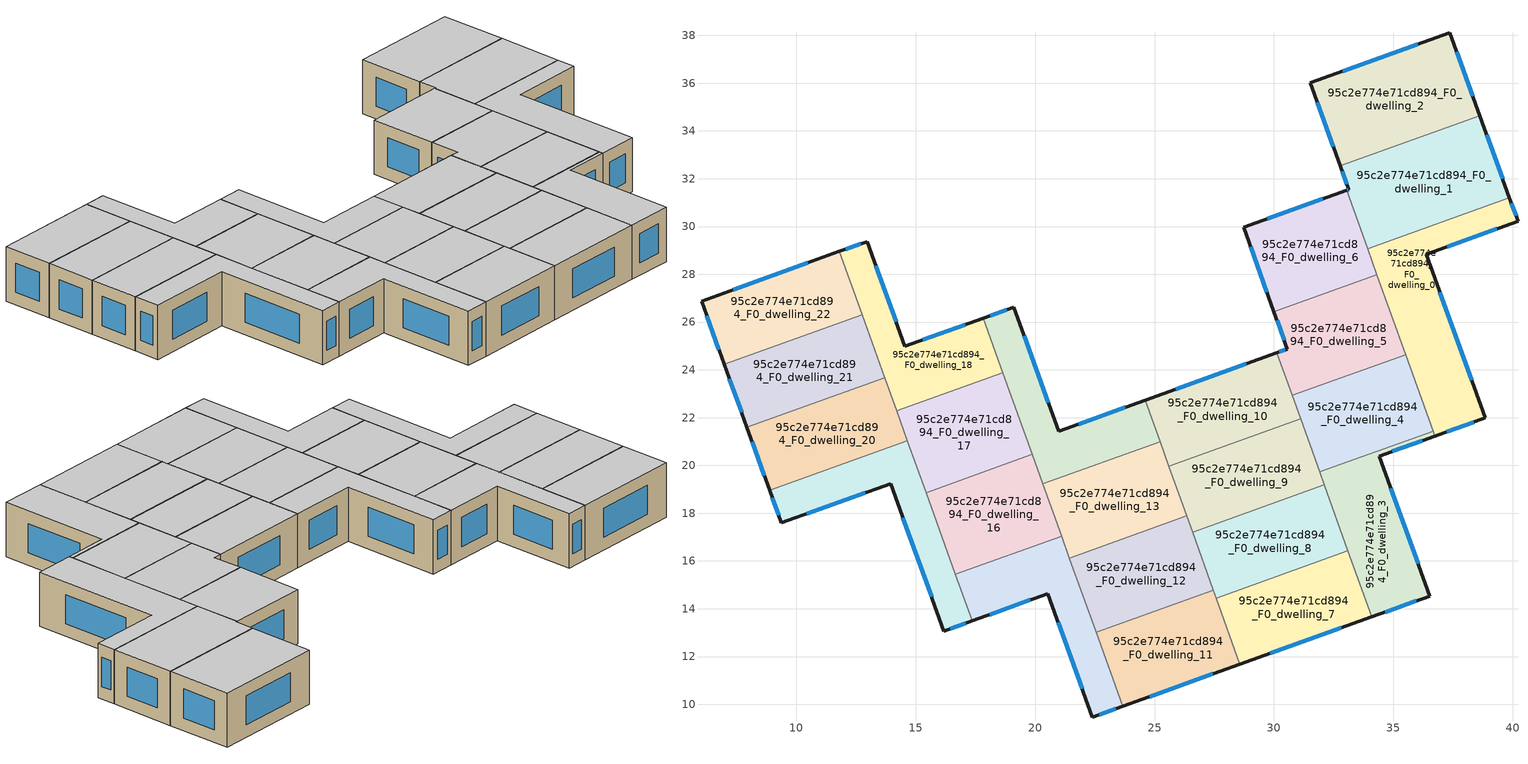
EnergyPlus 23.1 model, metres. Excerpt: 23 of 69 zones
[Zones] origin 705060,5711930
95c2e774e71cd894_F0_dwelling_0
 floor ground (EU_floor_Construction): 39.86,31.21 40.21,30.22 36.37,28.84 38.84,21.99 36.74,21.23 33.92,29.08 z0
 wall outside (EU_wall_Construction): 36.74,21.23 38.84,21.99 36.37,28.84 40.21,30.22 39.86,31.21 z0:3
 wall to 95c2e774e71cd894_F0_dwelling_1 (EU_wall_Construction): 39.86,31.21 33.92,29.08 z0:3
 wall to 95c2e774e71cd894_F0_dwelling_5 (EU_wall_Construction): 34.31,27.99 35.51,24.64 z0:3
 wall to 95c2e774e71cd894_F0_dwelling_4 (EU_wall_Construction): 35.51,24.64 36.66,21.44 z0:3
 wall to 95c2e774e71cd894_F0_dwelling_6 (EU_wall_Construction): 33.92,29.08 34.31,27.99 z0:3
 wall to 95c2e774e71cd894_F0_dwelling_3 (EU_wall_Construction): 36.66,21.44 36.74,21.23 z0:3
 window (EU_Window_Construction): 37.22,21.41 38.36,21.81 / 40.13,30.45 39.94,30.98 / 37.26,29.16 39.32,29.9 / 38.27,23.57 36.94,27.25 z0.69:2.31
 ceiling to 95c2e774e71cd894_F1_dwelling_0 (EU_floor_Construction): 38.84,21.99 36.37,28.84 40.21,30.22 39.86,31.21 33.92,29.08 36.74,21.23 z3
95c2e774e71cd894_F0_dwelling_1
 floor ground (EU_floor_Construction): 38.62,34.64 39.86,31.21 33.92,29.08 33.04,31.52 33.12,31.54 32.77,32.54 z0
 wall outside (EU_wall_Construction): 32.77,32.54 33.12,31.54 33.04,31.52 / 39.86,31.21 38.62,34.64 z0:3
 wall to 95c2e774e71cd894_F0_dwelling_2 (EU_wall_Construction): 38.62,34.64 32.77,32.54 z0:3
 wall to 95c2e774e71cd894_F0_dwelling_6 (EU_wall_Construction): 33.04,31.52 33.92,29.08 z0:3
 window (EU_Window_Construction): 33.1,31.54 33.06,31.52 / 32.85,32.31 33.04,31.77 / 39.57,32 38.9,33.85 z0.69:2.31
 ceiling to 95c2e774e71cd894_F1_dwelling_1 (EU_floor_Construction): 39.86,31.21 38.62,34.64 32.77,32.54 33.12,31.54 33.04,31.52 33.92,29.08 z3
95c2e774e71cd894_F0_dwelling_10
 floor ground (EU_floor_Construction): 30.12,24.71 31.11,21.95 25.6,19.97 24.61,22.73 z0
 wall outside (EU_wall_Construction): 30.12,24.71 24.61,22.73 z0:3
 wall to 95c2e774e71cd894_F0_dwelling_9 (EU_wall_Construction): 25.6,19.97 31.11,21.95 z0:3
 wall to 95c2e774e71cd894_F0_dwelling_5 (EU_wall_Construction): 30.76,22.93 30.12,24.71 z0:3
 wall to 95c2e774e71cd894_F0_dwelling_14 (EU_wall_Construction): 24.61,22.73 25.23,20.99 z0:3
 wall to 95c2e774e71cd894_F0_dwelling_4 (EU_wall_Construction): 31.11,21.95 30.76,22.93 z0:3
 wall to 95c2e774e71cd894_F0_dwelling_13 (EU_wall_Construction): 25.23,20.99 25.6,19.97 z0:3
 window (EU_Window_Construction): 28.84,24.25 25.88,23.19 z0.69:2.31
 ceiling to 95c2e774e71cd894_F1_dwelling_10 (EU_floor_Construction): 31.11,21.95 30.12,24.71 24.61,22.73 25.6,19.97 z3
95c2e774e71cd894_F0_dwelling_11
 floor ground (EU_floor_Construction): 27.46,14.78 28.58,11.68 23.67,9.92 22.55,13.02 z0
 wall outside (EU_wall_Construction): 23.67,9.92 28.58,11.68 z0:3
 wall to 95c2e774e71cd894_F0_dwelling_12 (EU_wall_Construction): 27.46,14.78 22.55,13.02 z0:3
 wall to 95c2e774e71cd894_F0_dwelling_7 (EU_wall_Construction): 28.58,11.68 27.58,14.44 z0:3
 wall to 95c2e774e71cd894_F0_dwelling_15 (EU_wall_Construction): 22.55,13.02 23.67,9.92 z0:3
 wall to 95c2e774e71cd894_F0_dwelling_8 (EU_wall_Construction): 27.58,14.44 27.46,14.78 z0:3
 window (EU_Window_Construction): 24.8,10.33 27.44,11.27 z0.69:2.31
 ceiling to 95c2e774e71cd894_F1_dwelling_11 (EU_floor_Construction): 28.58,11.68 27.46,14.78 22.55,13.02 23.67,9.92 z3
95c2e774e71cd894_F0_dwelling_12
 floor ground (EU_floor_Construction): 26.35,17.88 27.46,14.78 22.55,13.02 21.44,16.12 z0
 wall to 95c2e774e71cd894_F0_dwelling_13 (EU_wall_Construction): 26.35,17.88 21.44,16.12 z0:3
 wall to 95c2e774e71cd894_F0_dwelling_8 (EU_wall_Construction): 27.46,14.78 26.59,17.21 z0:3
 wall to 95c2e774e71cd894_F0_dwelling_15 (EU_wall_Construction): 21.44,16.12 22.55,13.02 z0:3
 wall to 95c2e774e71cd894_F0_dwelling_9 (EU_wall_Construction): 26.59,17.21 26.35,17.88 z0:3
 ceiling to 95c2e774e71cd894_F1_dwelling_12 (EU_floor_Construction): 27.46,14.78 26.35,17.88 21.44,16.12 22.55,13.02 z3
95c2e774e71cd894_F0_dwelling_13
 floor ground (EU_floor_Construction): 25.23,20.99 26.35,17.88 21.44,16.12 20.33,19.22 z0
 wall to 95c2e774e71cd894_F0_dwelling_14 (EU_wall_Construction): 25.23,20.99 20.33,19.22 z0:3
 wall to 95c2e774e71cd894_F0_dwelling_9 (EU_wall_Construction): 26.35,17.88 25.6,19.97 z0:3
 wall to 95c2e774e71cd894_F0_dwelling_16 (EU_wall_Construction): 20.33,19.22 21.11,17.03 z0:3
 wall to 95c2e774e71cd894_F0_dwelling_15 (EU_wall_Construction): 21.11,17.03 21.44,16.12 z0:3
 ceiling to 95c2e774e71cd894_F1_dwelling_13 (EU_floor_Construction): 26.35,17.88 25.23,20.99 20.33,19.22 21.44,16.12 z3
95c2e774e71cd894_F0_dwelling_14
 floor ground (EU_floor_Construction): 24.61,22.73 25.23,20.99 20.33,19.22 17.83,26.17 19.11,26.62 20.98,21.43 z0
 wall outside (EU_wall_Construction): 24.61,22.73 20.98,21.43 19.11,26.62 17.83,26.17 z0:3
 wall to 95c2e774e71cd894_F0_dwelling_17 (EU_wall_Construction): 18.65,23.89 19.88,20.46 z0:3
 wall to 95c2e774e71cd894_F0_dwelling_18 (EU_wall_Construction): 17.83,26.17 18.65,23.89 z0:3
 wall to 95c2e774e71cd894_F0_dwelling_16 (EU_wall_Construction): 19.88,20.46 20.33,19.22 z0:3
 window (EU_Window_Construction): 18.81,26.52 18.13,26.27 / 20.55,22.63 19.54,25.42 / 23.77,22.43 21.82,21.73 z0.69:2.31
 ceiling to 95c2e774e71cd894_F1_dwelling_14 (EU_floor_Construction): 25.23,20.99 24.61,22.73 20.98,21.43 19.11,26.62 17.83,26.17 20.33,19.22 z3
95c2e774e71cd894_F0_dwelling_15
 floor ground (EU_floor_Construction): 21.11,17.04 23.67,9.92 22.4,9.46 20.54,14.63 17.37,13.49 16.67,15.44 z0
 wall outside (EU_wall_Construction): 17.37,13.49 20.54,14.63 22.4,9.46 23.67,9.92 z0:3
 wall to 95c2e774e71cd894_F0_dwelling_16 (EU_wall_Construction): 21.11,17.04 16.67,15.44 z0:3
 wall to 95c2e774e71cd894_F0_dwelling_19 (EU_wall_Construction): 16.67,15.44 17.37,13.49 z0:3
 window (EU_Window_Construction): 18.1,13.75 19.8,14.37 / 22.69,9.57 23.37,9.81 / 20.97,13.44 21.97,10.66 z0.69:2.31
 ceiling to 95c2e774e71cd894_F1_dwelling_15 (EU_floor_Construction): 23.67,9.92 21.11,17.04 16.67,15.44 17.37,13.49 20.54,14.63 22.4,9.46 z3
95c2e774e71cd894_F0_dwelling_16
 floor ground (EU_floor_Construction): 19.88,20.46 21.11,17.04 16.67,15.44 15.44,18.86 z0
 wall to 95c2e774e71cd894_F0_dwelling_17 (EU_wall_Construction): 19.88,20.46 15.44,18.86 z0:3
 wall to 95c2e774e71cd894_F0_dwelling_19 (EU_wall_Construction): 15.44,18.86 16.67,15.44 z0:3
 ceiling to 95c2e774e71cd894_F1_dwelling_16 (EU_floor_Construction): 21.11,17.04 19.88,20.46 15.44,18.86 16.67,15.44 z3
95c2e774e71cd894_F0_dwelling_17
 floor ground (EU_floor_Construction): 18.65,23.88 19.88,20.46 15.44,18.86 14.21,22.29 z0
 wall to 95c2e774e71cd894_F0_dwelling_18 (EU_wall_Construction): 18.65,23.88 14.21,22.29 z0:3
 wall to 95c2e774e71cd894_F0_dwelling_20 (EU_wall_Construction): 14.21,22.29 14.66,21.04 z0:3
 wall to 95c2e774e71cd894_F0_dwelling_19 (EU_wall_Construction): 14.66,21.04 15.44,18.86 z0:3
 ceiling to 95c2e774e71cd894_F1_dwelling_17 (EU_floor_Construction): 19.88,20.46 18.65,23.88 14.21,22.29 15.44,18.86 z3
95c2e774e71cd894_F0_dwelling_18
 floor ground (EU_floor_Construction): 17.83,26.17 18.65,23.88 14.21,22.29 11.81,28.96 12.97,29.37 14.55,24.99 z0
 wall outside (EU_wall_Construction): 17.83,26.17 14.55,24.99 12.97,29.37 11.81,28.96 z0:3
 wall to 95c2e774e71cd894_F0_dwelling_22 (EU_wall_Construction): 11.81,28.96 12.76,26.32 z0:3
 wall to 95c2e774e71cd894_F0_dwelling_21 (EU_wall_Construction): 12.76,26.32 13.71,23.68 z0:3
 wall to 95c2e774e71cd894_F0_dwelling_20 (EU_wall_Construction): 13.71,23.68 14.21,22.29 z0:3
 window (EU_Window_Construction): 12.7,29.27 12.08,29.05 / 14.18,26 13.33,28.36 / 17.07,25.89 15.31,25.26 z0.69:2.31
 ceiling to 95c2e774e71cd894_F1_dwelling_18 (EU_floor_Construction): 18.65,23.88 17.83,26.17 14.55,24.99 12.97,29.37 11.81,28.96 14.21,22.29 z3
95c2e774e71cd894_F0_dwelling_19
 floor ground (EU_floor_Construction): 14.66,21.04 17.37,13.49 16.18,13.06 13.95,19.24 9.39,17.6 8.89,18.97 z0
 wall outside (EU_wall_Construction): 8.89,18.97 9.39,17.6 13.95,19.24 16.18,13.06 17.37,13.49 z0:3
 wall to 95c2e774e71cd894_F0_dwelling_20 (EU_wall_Construction): 14.66,21.04 8.89,18.97 z0:3
 window (EU_Window_Construction): 16.46,13.16 17.09,13.39 / 14.47,17.81 15.67,14.49 / 10.44,17.98 12.89,18.86 / 9.01,18.65 9.27,17.92 z0.69:2.31
 ceiling to 95c2e774e71cd894_F1_dwelling_19 (EU_floor_Construction): 17.37,13.49 14.66,21.04 8.89,18.97 9.39,17.6 13.95,19.24 16.18,13.06 z3
95c2e774e71cd894_F0_dwelling_2
 floor ground (EU_floor_Construction): 37.37,38.11 38.62,34.64 32.77,32.54 31.52,36.01 z0
 wall outside (EU_wall_Construction): 38.62,34.64 37.37,38.11 31.52,36.01 32.77,32.54 z0:3
 window (EU_Window_Construction): 31.81,35.21 32.48,33.34 / 36.01,37.62 32.87,36.5 / 38.33,35.44 37.66,37.31 z0.69:2.31
 ceiling to 95c2e774e71cd894_F1_dwelling_2 (EU_floor_Construction): 38.62,34.64 37.37,38.11 31.52,36.01 32.77,32.54 z3
95c2e774e71cd894_F0_dwelling_20
 floor ground (EU_floor_Construction): 13.71,23.68 14.66,21.04 8.89,18.97 7.94,21.61 z0
 wall outside (EU_wall_Construction): 7.94,21.61 8.89,18.97 z0:3
 wall to 95c2e774e71cd894_F0_dwelling_21 (EU_wall_Construction): 13.71,23.68 7.94,21.61 z0:3
 window (EU_Window_Construction): 8.16,21 8.67,19.58 z0.69:2.31
 ceiling to 95c2e774e71cd894_F1_dwelling_20 (EU_floor_Construction): 14.66,21.04 13.71,23.68 7.94,21.61 8.89,18.97 z3
95c2e774e71cd894_F0_dwelling_21
 floor ground (EU_floor_Construction): 12.76,26.32 13.71,23.68 7.94,21.61 6.99,24.24 z0
 wall outside (EU_wall_Construction): 6.99,24.24 7.94,21.61 z0:3
 wall to 95c2e774e71cd894_F0_dwelling_22 (EU_wall_Construction): 12.76,26.32 6.99,24.24 z0:3
 window (EU_Window_Construction): 7.21,23.63 7.72,22.22 z0.69:2.31
 ceiling to 95c2e774e71cd894_F1_dwelling_21 (EU_floor_Construction): 13.71,23.68 12.76,26.32 6.99,24.24 7.94,21.61 z3
95c2e774e71cd894_F0_dwelling_22
 floor ground (EU_floor_Construction): 11.81,28.96 12.76,26.32 6.99,24.24 6.04,26.88 z0
 wall outside (EU_wall_Construction): 11.81,28.96 6.04,26.88 6.99,24.24 z0:3
 window (EU_Window_Construction): 6.26,26.27 6.77,24.85 / 10.48,28.47 7.37,27.36 z0.69:2.31
 ceiling to 95c2e774e71cd894_F1_dwelling_22 (EU_floor_Construction): 12.76,26.32 11.81,28.96 6.04,26.88 6.99,24.24 z3
95c2e774e71cd894_F0_dwelling_3
 floor ground (EU_floor_Construction): 36.66,21.44 36.74,21.23 34.41,20.39 36.52,14.53 34.09,13.66 31.91,19.73 z0
 wall outside (EU_wall_Construction): 34.09,13.66 36.52,14.53 34.41,20.39 36.74,21.23 z0:3
 wall to 95c2e774e71cd894_F0_dwelling_4 (EU_wall_Construction): 36.66,21.44 31.91,19.73 z0:3
 wall to 95c2e774e71cd894_F0_dwelling_8 (EU_wall_Construction): 32.1,19.18 33.1,16.42 z0:3
 wall to 95c2e774e71cd894_F0_dwelling_7 (EU_wall_Construction): 33.1,16.42 34.09,13.66 z0:3
 wall to 95c2e774e71cd894_F0_dwelling_9 (EU_wall_Construction): 31.91,19.73 32.1,19.18 z0:3
 window (EU_Window_Construction): 34.65,13.86 35.96,14.33 / 34.95,20.59 36.2,21.04 / 36.03,15.89 34.9,19.04 z0.69:2.31
 ceiling to 95c2e774e71cd894_F1_dwelling_3 (EU_floor_Construction): 36.52,14.53 34.41,20.39 36.74,21.23 36.66,21.44 31.91,19.73 34.09,13.66 z3
95c2e774e71cd894_F0_dwelling_4
 floor ground (EU_floor_Construction): 35.51,24.64 36.66,21.44 31.91,19.73 30.76,22.93 z0
 wall to 95c2e774e71cd894_F0_dwelling_5 (EU_wall_Construction): 35.51,24.64 30.76,22.93 z0:3
 wall to 95c2e774e71cd894_F0_dwelling_9 (EU_wall_Construction): 31.11,21.95 31.91,19.73 z0:3
 ceiling to 95c2e774e71cd894_F1_dwelling_4 (EU_floor_Construction): 36.66,21.44 35.51,24.64 30.76,22.93 31.91,19.73 z3
95c2e774e71cd894_F0_dwelling_5
 floor ground (EU_floor_Construction): 34.31,27.99 35.51,24.64 30.76,22.93 30.12,24.71 30.56,24.87 30,26.44 z0
 wall outside (EU_wall_Construction): 30,26.44 30.56,24.87 30.12,24.71 z0:3
 wall to 95c2e774e71cd894_F0_dwelling_6 (EU_wall_Construction): 34.31,27.99 30,26.44 z0:3
 window (EU_Window_Construction): 30.46,24.83 30.22,24.75 / 30.13,26.08 30.43,25.23 z0.69:2.31
 ceiling to 95c2e774e71cd894_F1_dwelling_5 (EU_floor_Construction): 35.51,24.64 34.31,27.99 30,26.44 30.56,24.87 30.12,24.71 30.76,22.93 z3
95c2e774e71cd894_F0_dwelling_6
 floor ground (EU_floor_Construction): 33.04,31.52 34.31,27.99 30,26.44 28.73,29.97 z0
 wall outside (EU_wall_Construction): 33.04,31.52 28.73,29.97 30,26.44 z0:3
 window (EU_Window_Construction): 29.02,29.16 29.7,27.26 / 32.04,31.16 29.73,30.33 z0.69:2.31
 ceiling to 95c2e774e71cd894_F1_dwelling_6 (EU_floor_Construction): 34.31,27.99 33.04,31.52 28.73,29.97 30,26.44 z3
95c2e774e71cd894_F0_dwelling_7
 floor ground (EU_floor_Construction): 33.09,16.42 34.09,13.66 28.58,11.68 27.58,14.44 z0
 wall outside (EU_wall_Construction): 28.58,11.68 34.09,13.66 z0:3
 wall to 95c2e774e71cd894_F0_dwelling_8 (EU_wall_Construction): 33.09,16.42 27.58,14.44 z0:3
 window (EU_Window_Construction): 29.85,12.14 32.81,13.2 z0.69:2.31
 ceiling to 95c2e774e71cd894_F1_dwelling_7 (EU_floor_Construction): 34.09,13.66 33.09,16.42 27.58,14.44 28.58,11.68 z3
95c2e774e71cd894_F0_dwelling_8
 floor ground (EU_floor_Construction): 32.1,19.18 33.09,16.42 27.58,14.44 26.59,17.21 z0
 wall to 95c2e774e71cd894_F0_dwelling_9 (EU_wall_Construction): 32.1,19.18 26.59,17.21 z0:3
 ceiling to 95c2e774e71cd894_F1_dwelling_8 (EU_floor_Construction): 33.09,16.42 32.1,19.18 26.59,17.21 27.58,14.44 z3
95c2e774e71cd894_F0_dwelling_9
 floor ground (EU_floor_Construction): 31.11,21.95 32.1,19.18 26.59,17.21 25.6,19.97 z0
 ceiling to 95c2e774e71cd894_F1_dwelling_9 (EU_floor_Construction): 32.1,19.18 31.11,21.95 25.6,19.97 26.59,17.21 z3
[Building]
EU S2 Campaign: North Axis=0; Terrain=City; Solar Distribution=FullExterior
[Site:Location]
London: Latitude=51.5; Longitude=-0.5; Time Zone=0; Elevation=25
[SizingPeriod:WeatherFileDays]
AnnualSizingPeriod: Begin Month=1; Begin Day of Month=1; End Month=12; End Day of Month=31; Day of Week for Start Day=Monday; Use Weather File Daylight Saving Period=No; Use Weather File Rain and Snow Indicators=No
[MATERIAL]
EU_InternalMass_Material: Roughness=MediumRough; Thickness=0.1; Conductivity=1; Density=1800; Specific Heat=900; Thermal Absorptance=0.9; Solar Absorptance=0.7; Visible Absorptance=0.7
[MATERIAL:NOMASS] Roughness=MediumRough; Thermal Absorptance=0.9; Solar Absorptance=0.7; Visible Absorptance=0.7
Name | Thermal Resistance
EU_wall_NoMass | 0.635353
EU_floor_NoMass | 1.96382
[WINDOWMATERIAL:SIMPLEGLAZINGSYSTEM]
EU_Window_SimpleGlazing: UFactor=2.96269; Solar Heat Gain Coefficient=0.76; Visible Transmittance=0.76
[CONSTRUCTION]
EU_wall_Construction: EU_wall_NoMass
EU_floor_Construction: EU_floor_NoMass
EU_InternalMass_Construction: EU_InternalMass_Material
EU_Window_Construction: EU_Window_SimpleGlazing
[ZONE] Type=1; Multiplier=1; Ceiling Height=autocalculate; Floor Area=autocalculate; Part of Total Floor Area=Yes
Name | Volume
95c2e774e71cd894_F0_dwelling_0 | 68.7605
95c2e774e71cd894_F0_dwelling_1 | 68.7634
95c2e774e71cd894_F0_dwelling_10 | 51.5764
95c2e774e71cd894_F0_dwelling_11; 95c2e774e71cd894_F0_dwelling_13 | 51.5742
95c2e774e71cd894_F0_dwelling_12 | 51.575
95c2e774e71cd894_F0_dwelling_14; 95c2e774e71cd894_F0_dwelling_3 | 51.5779
95c2e774e71cd894_F0_dwelling_15; 95c2e774e71cd894_F0_dwelling_6; 95c2e774e71cd894_F0_dwelling_8 | 51.5757
95c2e774e71cd894_F0_dwelling_16; 95c2e774e71cd894_F0_dwelling_5 | 51.572
95c2e774e71cd894_F0_dwelling_17 | 51.564
95c2e774e71cd894_F0_dwelling_18 | 51.5559
95c2e774e71cd894_F0_dwelling_19 | 51.5698
95c2e774e71cd894_F0_dwelling_2 | 68.7627
95c2e774e71cd894_F0_dwelling_20 | 51.5669
95c2e774e71cd894_F0_dwelling_21 | 51.5771
95c2e774e71cd894_F0_dwelling_22 | 51.5735
95c2e774e71cd894_F0_dwelling_4 | 51.5662
95c2e774e71cd894_F0_dwelling_7 | 51.5596
95c2e774e71cd894_F0_dwelling_9 | 51.5713
[INTERNALMASS] Construction=EU_InternalMass_Construction
Name | Zone or ZoneList | Surface Area
95c2e774e71cd894_F0_dwelling_0_EU_InternalMass | 95c2e774e71cd894_F0_dwelling_0 | 22.9198
95c2e774e71cd894_F0_dwelling_1_EU_InternalMass | 95c2e774e71cd894_F0_dwelling_1 | 22.9213
95c2e774e71cd894_F0_dwelling_2_EU_InternalMass | 95c2e774e71cd894_F0_dwelling_2 | 22.9212
95c2e774e71cd894_F0_dwelling_3_EU_InternalMass | 95c2e774e71cd894_F0_dwelling_3 | 17.1924
95c2e774e71cd894_F0_dwelling_4_EU_InternalMass | 95c2e774e71cd894_F0_dwelling_4 | 17.1891
95c2e774e71cd894_F0_dwelling_5_EU_InternalMass | 95c2e774e71cd894_F0_dwelling_5 | 17.1906
95c2e774e71cd894_F0_dwelling_6_EU_InternalMass | 95c2e774e71cd894_F0_dwelling_6 | 17.1921
95c2e774e71cd894_F0_dwelling_7_EU_InternalMass | 95c2e774e71cd894_F0_dwelling_7 | 17.1864
95c2e774e71cd894_F0_dwelling_8_EU_InternalMass | 95c2e774e71cd894_F0_dwelling_8 | 17.1923
95c2e774e71cd894_F0_dwelling_9_EU_InternalMass | 95c2e774e71cd894_F0_dwelling_9 | 17.1901
95c2e774e71cd894_F0_dwelling_10_EU_InternalMass | 95c2e774e71cd894_F0_dwelling_10 | 17.1923
95c2e774e71cd894_F0_dwelling_11_EU_InternalMass | 95c2e774e71cd894_F0_dwelling_11 | 17.1917
95c2e774e71cd894_F0_dwelling_12_EU_InternalMass | 95c2e774e71cd894_F0_dwelling_12 | 17.1917
95c2e774e71cd894_F0_dwelling_13_EU_InternalMass | 95c2e774e71cd894_F0_dwelling_13 | 17.1917
95c2e774e71cd894_F0_dwelling_14_EU_InternalMass | 95c2e774e71cd894_F0_dwelling_14 | 17.1924
95c2e774e71cd894_F0_dwelling_15_EU_InternalMass | 95c2e774e71cd894_F0_dwelling_15 | 17.1919
95c2e774e71cd894_F0_dwelling_16_EU_InternalMass | 95c2e774e71cd894_F0_dwelling_16 | 17.1906
95c2e774e71cd894_F0_dwelling_17_EU_InternalMass | 95c2e774e71cd894_F0_dwelling_17 | 17.1881
95c2e774e71cd894_F0_dwelling_18_EU_InternalMass | 95c2e774e71cd894_F0_dwelling_18 | 17.1894
95c2e774e71cd894_F0_dwelling_19_EU_InternalMass | 95c2e774e71cd894_F0_dwelling_19 | 17.1903
95c2e774e71cd894_F0_dwelling_20_EU_InternalMass | 95c2e774e71cd894_F0_dwelling_20 | 17.189
95c2e774e71cd894_F0_dwelling_21_EU_InternalMass | 95c2e774e71cd894_F0_dwelling_21 | 17.1923
95c2e774e71cd894_F0_dwelling_22_EU_InternalMass | 95c2e774e71cd894_F0_dwelling_22 | 17.1916
[OTHEREQUIPMENT] Fuel Type=Electricity; Design Level Calculation Method=Watts/Area; Power per Zone Floor Area=1; Fraction Latent=0; Fraction Radiant=0; Fraction Lost=0; Carbon Dioxide Generation Rate=0; EndUse Subcategory=EU_Step8_InternalGains
Name | Zone or ZoneList or Space or SpaceList | Schedule
EU_Step8_InternalGain_95c2e774e71cd894_F0_dwelling_0_f000 | 95c2e774e71cd894_F0_dwelling_0 | EU_Step8_GainSchedule_95c2e774e71cd894_F0_dwelling_0_f000
EU_Step8_InternalGain_95c2e774e71cd894_F0_dwelling_1_f000 | 95c2e774e71cd894_F0_dwelling_1 | EU_Step8_GainSchedule_95c2e774e71cd894_F0_dwelling_1_f000
EU_Step8_InternalGain_95c2e774e71cd894_F0_dwelling_2_f000 | 95c2e774e71cd894_F0_dwelling_2 | EU_Step8_GainSchedule_95c2e774e71cd894_F0_dwelling_2_f000
EU_Step8_InternalGain_95c2e774e71cd894_F0_dwelling_3_f000 | 95c2e774e71cd894_F0_dwelling_3 | EU_Step8_GainSchedule_95c2e774e71cd894_F0_dwelling_3_f000
EU_Step8_InternalGain_95c2e774e71cd894_F0_dwelling_4_f000 | 95c2e774e71cd894_F0_dwelling_4 | EU_Step8_GainSchedule_95c2e774e71cd894_F0_dwelling_4_f000
EU_Step8_InternalGain_95c2e774e71cd894_F0_dwelling_5_f000 | 95c2e774e71cd894_F0_dwelling_5 | EU_Step8_GainSchedule_95c2e774e71cd894_F0_dwelling_5_f000
EU_Step8_InternalGain_95c2e774e71cd894_F0_dwelling_6_f000 | 95c2e774e71cd894_F0_dwelling_6 | EU_Step8_GainSchedule_95c2e774e71cd894_F0_dwelling_6_f000
EU_Step8_InternalGain_95c2e774e71cd894_F0_dwelling_7_f000 | 95c2e774e71cd894_F0_dwelling_7 | EU_Step8_GainSchedule_95c2e774e71cd894_F0_dwelling_7_f000
EU_Step8_InternalGain_95c2e774e71cd894_F0_dwelling_8_f000 | 95c2e774e71cd894_F0_dwelling_8 | EU_Step8_GainSchedule_95c2e774e71cd894_F0_dwelling_8_f000
EU_Step8_InternalGain_95c2e774e71cd894_F0_dwelling_9_f000 | 95c2e774e71cd894_F0_dwelling_9 | EU_Step8_GainSchedule_95c2e774e71cd894_F0_dwelling_9_f000
EU_Step8_InternalGain_95c2e774e71cd894_F0_dwelling_10_f000 | 95c2e774e71cd894_F0_dwelling_10 | EU_Step8_GainSchedule_95c2e774e71cd894_F0_dwelling_10_f000
EU_Step8_InternalGain_95c2e774e71cd894_F0_dwelling_11_f000 | 95c2e774e71cd894_F0_dwelling_11 | EU_Step8_GainSchedule_95c2e774e71cd894_F0_dwelling_11_f000
EU_Step8_InternalGain_95c2e774e71cd894_F0_dwelling_12_f000 | 95c2e774e71cd894_F0_dwelling_12 | EU_Step8_GainSchedule_95c2e774e71cd894_F0_dwelling_12_f000
EU_Step8_InternalGain_95c2e774e71cd894_F0_dwelling_13_f000 | 95c2e774e71cd894_F0_dwelling_13 | EU_Step8_GainSchedule_95c2e774e71cd894_F0_dwelling_13_f000
EU_Step8_InternalGain_95c2e774e71cd894_F0_dwelling_14_f000 | 95c2e774e71cd894_F0_dwelling_14 | EU_Step8_GainSchedule_95c2e774e71cd894_F0_dwelling_14_f000
EU_Step8_InternalGain_95c2e774e71cd894_F0_dwelling_15_f000 | 95c2e774e71cd894_F0_dwelling_15 | EU_Step8_GainSchedule_95c2e774e71cd894_F0_dwelling_15_f000
EU_Step8_InternalGain_95c2e774e71cd894_F0_dwelling_16_f000 | 95c2e774e71cd894_F0_dwelling_16 | EU_Step8_GainSchedule_95c2e774e71cd894_F0_dwelling_16_f000
EU_Step8_InternalGain_95c2e774e71cd894_F0_dwelling_17_f000 | 95c2e774e71cd894_F0_dwelling_17 | EU_Step8_GainSchedule_95c2e774e71cd894_F0_dwelling_17_f000
EU_Step8_InternalGain_95c2e774e71cd894_F0_dwelling_18_f000 | 95c2e774e71cd894_F0_dwelling_18 | EU_Step8_GainSchedule_95c2e774e71cd894_F0_dwelling_18_f000
EU_Step8_InternalGain_95c2e774e71cd894_F0_dwelling_19_f000 | 95c2e774e71cd894_F0_dwelling_19 | EU_Step8_GainSchedule_95c2e774e71cd894_F0_dwelling_19_f000
EU_Step8_InternalGain_95c2e774e71cd894_F0_dwelling_20_f000 | 95c2e774e71cd894_F0_dwelling_20 | EU_Step8_GainSchedule_95c2e774e71cd894_F0_dwelling_20_f000
EU_Step8_InternalGain_95c2e774e71cd894_F0_dwelling_21_f000 | 95c2e774e71cd894_F0_dwelling_21 | EU_Step8_GainSchedule_95c2e774e71cd894_F0_dwelling_21_f000
EU_Step8_InternalGain_95c2e774e71cd894_F0_dwelling_22_f000 | 95c2e774e71cd894_F0_dwelling_22 | EU_Step8_GainSchedule_95c2e774e71cd894_F0_dwelling_22_f000
[ZONEVENTILATION:DESIGNFLOWRATE] Schedule=EU_AlwaysOn; Design Flow Rate Calculation Method=AirChanges/Hour; Air Changes per Hour=0.555504; Ventilation Type=Natural; Fan Pressure Rise=0; Fan Total Efficiency=1; Constant Term Coefficient=1; Temperature Term Coefficient=0; Velocity Term Coefficient=0; Velocity Squared Term Coefficient=0; Minimum Indoor Temperature=-100; Maximum Indoor Temperature=100; Delta Temperature=-100; Minimum Outdoor Temperature=-100; Maximum Outdoor Temperature=100; Maximum Wind Speed=40
Name | Zone or ZoneList or Space or SpaceList
EU_ConstantAir_95c2e774e71cd894_F0_dwelling_0 | 95c2e774e71cd894_F0_dwelling_0
EU_ConstantAir_95c2e774e71cd894_F0_dwelling_1 | 95c2e774e71cd894_F0_dwelling_1
EU_ConstantAir_95c2e774e71cd894_F0_dwelling_2 | 95c2e774e71cd894_F0_dwelling_2
EU_ConstantAir_95c2e774e71cd894_F0_dwelling_3 | 95c2e774e71cd894_F0_dwelling_3
EU_ConstantAir_95c2e774e71cd894_F0_dwelling_4 | 95c2e774e71cd894_F0_dwelling_4
EU_ConstantAir_95c2e774e71cd894_F0_dwelling_5 | 95c2e774e71cd894_F0_dwelling_5
EU_ConstantAir_95c2e774e71cd894_F0_dwelling_6 | 95c2e774e71cd894_F0_dwelling_6
EU_ConstantAir_95c2e774e71cd894_F0_dwelling_7 | 95c2e774e71cd894_F0_dwelling_7
EU_ConstantAir_95c2e774e71cd894_F0_dwelling_8 | 95c2e774e71cd894_F0_dwelling_8
EU_ConstantAir_95c2e774e71cd894_F0_dwelling_9 | 95c2e774e71cd894_F0_dwelling_9
EU_ConstantAir_95c2e774e71cd894_F0_dwelling_10 | 95c2e774e71cd894_F0_dwelling_10
EU_ConstantAir_95c2e774e71cd894_F0_dwelling_11 | 95c2e774e71cd894_F0_dwelling_11
EU_ConstantAir_95c2e774e71cd894_F0_dwelling_12 | 95c2e774e71cd894_F0_dwelling_12
EU_ConstantAir_95c2e774e71cd894_F0_dwelling_13 | 95c2e774e71cd894_F0_dwelling_13
EU_ConstantAir_95c2e774e71cd894_F0_dwelling_14 | 95c2e774e71cd894_F0_dwelling_14
EU_ConstantAir_95c2e774e71cd894_F0_dwelling_15 | 95c2e774e71cd894_F0_dwelling_15
EU_ConstantAir_95c2e774e71cd894_F0_dwelling_16 | 95c2e774e71cd894_F0_dwelling_16
EU_ConstantAir_95c2e774e71cd894_F0_dwelling_17 | 95c2e774e71cd894_F0_dwelling_17
EU_ConstantAir_95c2e774e71cd894_F0_dwelling_18 | 95c2e774e71cd894_F0_dwelling_18
EU_ConstantAir_95c2e774e71cd894_F0_dwelling_19 | 95c2e774e71cd894_F0_dwelling_19
EU_ConstantAir_95c2e774e71cd894_F0_dwelling_20 | 95c2e774e71cd894_F0_dwelling_20
EU_ConstantAir_95c2e774e71cd894_F0_dwelling_21 | 95c2e774e71cd894_F0_dwelling_21
EU_ConstantAir_95c2e774e71cd894_F0_dwelling_22 | 95c2e774e71cd894_F0_dwelling_22
[HVACTEMPLATE:THERMOSTAT] Constant Heating Setpoint=20; Constant Cooling Setpoint=50
EU_HeatOnly_95c2e774e71cd894_F0_dwelling_0; EU_HeatOnly_95c2e774e71cd894_F0_dwelling_1; EU_HeatOnly_95c2e774e71cd894_F0_dwelling_2; EU_HeatOnly_95c2e774e71cd894_F0_dwelling_3; EU_HeatOnly_95c2e774e71cd894_F0_dwelling_4; EU_HeatOnly_95c2e774e71cd894_F0_dwelling_5; EU_HeatOnly_95c2e774e71cd894_F0_dwelling_6; EU_HeatOnly_95c2e774e71cd894_F0_dwelling_7; EU_HeatOnly_95c2e774e71cd894_F0_dwelling_8; EU_HeatOnly_95c2e774e71cd894_F0_dwelling_9; EU_HeatOnly_95c2e774e71cd894_F0_dwelling_10; EU_HeatOnly_95c2e774e71cd894_F0_dwelling_11; EU_HeatOnly_95c2e774e71cd894_F0_dwelling_12; EU_HeatOnly_95c2e774e71cd894_F0_dwelling_13; EU_HeatOnly_95c2e774e71cd894_F0_dwelling_14; EU_HeatOnly_95c2e774e71cd894_F0_dwelling_15; EU_HeatOnly_95c2e774e71cd894_F0_dwelling_16; EU_HeatOnly_95c2e774e71cd894_F0_dwelling_17; EU_HeatOnly_95c2e774e71cd894_F0_dwelling_18; EU_HeatOnly_95c2e774e71cd894_F0_dwelling_19; EU_HeatOnly_95c2e774e71cd894_F0_dwelling_20; EU_HeatOnly_95c2e774e71cd894_F0_dwelling_21; EU_HeatOnly_95c2e774e71cd894_F0_dwelling_22; EU_HeatOnly_95c2e774e71cd894_F1_dwelling_0; EU_HeatOnly_95c2e774e71cd894_F1_dwelling_1; EU_HeatOnly_95c2e774e71cd894_F1_dwelling_2; EU_HeatOnly_95c2e774e71cd894_F1_dwelling_3; EU_HeatOnly_95c2e774e71cd894_F1_dwelling_4; EU_HeatOnly_95c2e774e71cd894_F1_dwelling_5; EU_HeatOnly_95c2e774e71cd894_F1_dwelling_6; EU_HeatOnly_95c2e774e71cd894_F1_dwelling_7; EU_HeatOnly_95c2e774e71cd894_F1_dwelling_8; EU_HeatOnly_95c2e774e71cd894_F1_dwelling_9; EU_HeatOnly_95c2e774e71cd894_F1_dwelling_10; EU_HeatOnly_95c2e774e71cd894_F1_dwelling_11; EU_HeatOnly_95c2e774e71cd894_F1_dwelling_12; EU_HeatOnly_95c2e774e71cd894_F1_dwelling_13; EU_HeatOnly_95c2e774e71cd894_F1_dwelling_14; EU_HeatOnly_95c2e774e71cd894_F1_dwelling_15; EU_HeatOnly_95c2e774e71cd894_F1_dwelling_16; EU_HeatOnly_95c2e774e71cd894_F1_dwelling_17; EU_HeatOnly_95c2e774e71cd894_F1_dwelling_18; EU_HeatOnly_95c2e774e71cd894_F1_dwelling_19; EU_HeatOnly_95c2e774e71cd894_F1_dwelling_20; EU_HeatOnly_95c2e774e71cd894_F1_dwelling_21; EU_HeatOnly_95c2e774e71cd894_F1_dwelling_22; EU_HeatOnly_95c2e774e71cd894_F2_dwelling_0; EU_HeatOnly_95c2e774e71cd894_F2_dwelling_1; EU_HeatOnly_95c2e774e71cd894_F2_dwelling_2; EU_HeatOnly_95c2e774e71cd894_F2_dwelling_3; EU_HeatOnly_95c2e774e71cd894_F2_dwelling_4; EU_HeatOnly_95c2e774e71cd894_F2_dwelling_5; EU_HeatOnly_95c2e774e71cd894_F2_dwelling_6; EU_HeatOnly_95c2e774e71cd894_F2_dwelling_7; EU_HeatOnly_95c2e774e71cd894_F2_dwelling_8; EU_HeatOnly_95c2e774e71cd894_F2_dwelling_9; EU_HeatOnly_95c2e774e71cd894_F2_dwelling_10; EU_HeatOnly_95c2e774e71cd894_F2_dwelling_11; EU_HeatOnly_95c2e774e71cd894_F2_dwelling_12; EU_HeatOnly_95c2e774e71cd894_F2_dwelling_13; EU_HeatOnly_95c2e774e71cd894_F2_dwelling_14; EU_HeatOnly_95c2e774e71cd894_F2_dwelling_15; EU_HeatOnly_95c2e774e71cd894_F2_dwelling_16; EU_HeatOnly_95c2e774e71cd894_F2_dwelling_17; EU_HeatOnly_95c2e774e71cd894_F2_dwelling_18; EU_HeatOnly_95c2e774e71cd894_F2_dwelling_19; EU_HeatOnly_95c2e774e71cd894_F2_dwelling_20; EU_HeatOnly_95c2e774e71cd894_F2_dwelling_21; EU_HeatOnly_95c2e774e71cd894_F2_dwelling_22
[HVACTEMPLATE:ZONE:IDEALLOADSAIRSYSTEM] System Availability Schedule=EU_AlwaysOn; Maximum Heating Supply Air Temperature=50; Minimum Cooling Supply Air Temperature=13; Maximum Heating Supply Air Humidity Ratio=0.0156; Minimum Cooling Supply Air Humidity Ratio=0.0077; Heating Limit=NoLimit; Cooling Limit=NoLimit; Heating Availability Schedule=EU_AlwaysOn; Cooling Availability Schedule=EU_CoolingOff; Dehumidification Control Type=ConstantSensibleHeatRatio; Cooling Sensible Heat Ratio=0.7; Dehumidification Setpoint=60; Humidification Control Type=None; Humidification Setpoint=30; Outdoor Air Method=None; Outdoor Air Flow Rate per Person=0.00944; Outdoor Air Flow Rate per Zone Floor Area=0; Outdoor Air Flow Rate per Zone=0; Demand Controlled Ventilation Type=None; Outdoor Air Economizer Type=NoEconomizer; Heat Recovery Type=None; Sensible Heat Recovery Effectiveness=0.7; Latent Heat Recovery Effectiveness=0.65
Name | Template Thermostat
95c2e774e71cd894_F0_dwelling_0 | EU_HeatOnly_95c2e774e71cd894_F0_dwelling_0
95c2e774e71cd894_F0_dwelling_1 | EU_HeatOnly_95c2e774e71cd894_F0_dwelling_1
95c2e774e71cd894_F0_dwelling_2 | EU_HeatOnly_95c2e774e71cd894_F0_dwelling_2
95c2e774e71cd894_F0_dwelling_3 | EU_HeatOnly_95c2e774e71cd894_F0_dwelling_3
95c2e774e71cd894_F0_dwelling_4 | EU_HeatOnly_95c2e774e71cd894_F0_dwelling_4
95c2e774e71cd894_F0_dwelling_5 | EU_HeatOnly_95c2e774e71cd894_F0_dwelling_5
95c2e774e71cd894_F0_dwelling_6 | EU_HeatOnly_95c2e774e71cd894_F0_dwelling_6
95c2e774e71cd894_F0_dwelling_7 | EU_HeatOnly_95c2e774e71cd894_F0_dwelling_7
95c2e774e71cd894_F0_dwelling_8 | EU_HeatOnly_95c2e774e71cd894_F0_dwelling_8
95c2e774e71cd894_F0_dwelling_9 | EU_HeatOnly_95c2e774e71cd894_F0_dwelling_9
95c2e774e71cd894_F0_dwelling_10 | EU_HeatOnly_95c2e774e71cd894_F0_dwelling_10
95c2e774e71cd894_F0_dwelling_11 | EU_HeatOnly_95c2e774e71cd894_F0_dwelling_11
95c2e774e71cd894_F0_dwelling_12 | EU_HeatOnly_95c2e774e71cd894_F0_dwelling_12
95c2e774e71cd894_F0_dwelling_13 | EU_HeatOnly_95c2e774e71cd894_F0_dwelling_13
95c2e774e71cd894_F0_dwelling_14 | EU_HeatOnly_95c2e774e71cd894_F0_dwelling_14
95c2e774e71cd894_F0_dwelling_15 | EU_HeatOnly_95c2e774e71cd894_F0_dwelling_15
95c2e774e71cd894_F0_dwelling_16 | EU_HeatOnly_95c2e774e71cd894_F0_dwelling_16
95c2e774e71cd894_F0_dwelling_17 | EU_HeatOnly_95c2e774e71cd894_F0_dwelling_17
95c2e774e71cd894_F0_dwelling_18 | EU_HeatOnly_95c2e774e71cd894_F0_dwelling_18
95c2e774e71cd894_F0_dwelling_19 | EU_HeatOnly_95c2e774e71cd894_F0_dwelling_19
95c2e774e71cd894_F0_dwelling_20 | EU_HeatOnly_95c2e774e71cd894_F0_dwelling_20
95c2e774e71cd894_F0_dwelling_21 | EU_HeatOnly_95c2e774e71cd894_F0_dwelling_21
95c2e774e71cd894_F0_dwelling_22 | EU_HeatOnly_95c2e774e71cd894_F0_dwelling_22
[SIZING:ZONE] Zone Cooling Design Supply Air Temperature Input Method=SupplyAirTemperature; Zone Cooling Design Supply Air Temperature=13; Zone Heating Design Supply Air Temperature Input Method=SupplyAirTemperature; Zone Heating Design Supply Air Temperature=50; Zone Cooling Design Supply Air Humidity Ratio=0.008; Zone Heating Design Supply Air Humidity Ratio=0.008; Cooling Design Air Flow Method=DesignDay; Cooling Design Air Flow Rate=0; Cooling Minimum Air Flow per Zone Floor Area=0.000762; Cooling Minimum Air Flow=0; Cooling Minimum Air Flow Fraction=0.2; Heating Design Air Flow Method=DesignDay; Heating Design Air Flow Rate=0; Heating Maximum Air Flow per Zone Floor Area=0.002032; Heating Maximum Air Flow=0.141576; Heating Maximum Air Flow Fraction=0.3; Account for Dedicated Outdoor Air System=No; Dedicated Outdoor Air System Control Strategy=NeutralSupplyAir; Dedicated Outdoor Air Low Setpoint Temperature for Design=autosize; Dedicated Outdoor Air High Setpoint Temperature for Design=autosize; Zone Load Sizing Method=Sensible Load Only No Latent Load; Zone Latent Cooling Design Supply Air Humidity Ratio Input Method=HumidityRatioDifference; Zone Cooling Design Supply Air Humidity Ratio Difference=0.005; Zone Latent Heating Design Supply Air Humidity Ratio Input Method=HumidityRatioDifference; Zone Humidification Design Supply Air Humidity Ratio Difference=0.005
95c2e774e71cd894_F0_dwelling_0; 95c2e774e71cd894_F0_dwelling_1; 95c2e774e71cd894_F0_dwelling_2; 95c2e774e71cd894_F0_dwelling_3; 95c2e774e71cd894_F0_dwelling_4; 95c2e774e71cd894_F0_dwelling_5; 95c2e774e71cd894_F0_dwelling_6; 95c2e774e71cd894_F0_dwelling_7; 95c2e774e71cd894_F0_dwelling_8; 95c2e774e71cd894_F0_dwelling_9; 95c2e774e71cd894_F0_dwelling_10; 95c2e774e71cd894_F0_dwelling_11; 95c2e774e71cd894_F0_dwelling_12; 95c2e774e71cd894_F0_dwelling_13; 95c2e774e71cd894_F0_dwelling_14; 95c2e774e71cd894_F0_dwelling_15; 95c2e774e71cd894_F0_dwelling_16; 95c2e774e71cd894_F0_dwelling_17; 95c2e774e71cd894_F0_dwelling_18; 95c2e774e71cd894_F0_dwelling_19; 95c2e774e71cd894_F0_dwelling_20; 95c2e774e71cd894_F0_dwelling_21; 95c2e774e71cd894_F0_dwelling_22
[SCHEDULE:CONSTANT]
Name | Hourly Value
EU_AlwaysOn | 1
EU_CoolingOff | 0
[SCHEDULE:FILE] Column Number=1; Rows to Skip at Top=0; Number of Hours of Data=8760; Column Separator=Comma; Interpolate to Timestep=No; Minutes per Item=60; Adjust Schedule for Daylight Savings=Yes
Name | File
EU_Step8_GainSchedule_95c2e774e71cd894_F0_dwelling_0_f000 | ../../schedules/95c2e774e71cd894/95c2e774e71cd894_F0_dwelling_0_f000_gain.csv
EU_Step8_GainSchedule_95c2e774e71cd894_F0_dwelling_1_f000 | ../../schedules/95c2e774e71cd894/95c2e774e71cd894_F0_dwelling_1_f000_gain.csv
EU_Step8_GainSchedule_95c2e774e71cd894_F0_dwelling_2_f000 | ../../schedules/95c2e774e71cd894/95c2e774e71cd894_F0_dwelling_2_f000_gain.csv
EU_Step8_GainSchedule_95c2e774e71cd894_F0_dwelling_3_f000 | ../../schedules/95c2e774e71cd894/95c2e774e71cd894_F0_dwelling_3_f000_gain.csv
EU_Step8_GainSchedule_95c2e774e71cd894_F0_dwelling_4_f000 | ../../schedules/95c2e774e71cd894/95c2e774e71cd894_F0_dwelling_4_f000_gain.csv
EU_Step8_GainSchedule_95c2e774e71cd894_F0_dwelling_5_f000 | ../../schedules/95c2e774e71cd894/95c2e774e71cd894_F0_dwelling_5_f000_gain.csv
EU_Step8_GainSchedule_95c2e774e71cd894_F0_dwelling_6_f000 | ../../schedules/95c2e774e71cd894/95c2e774e71cd894_F0_dwelling_6_f000_gain.csv
EU_Step8_GainSchedule_95c2e774e71cd894_F0_dwelling_7_f000 | ../../schedules/95c2e774e71cd894/95c2e774e71cd894_F0_dwelling_7_f000_gain.csv
EU_Step8_GainSchedule_95c2e774e71cd894_F0_dwelling_8_f000 | ../../schedules/95c2e774e71cd894/95c2e774e71cd894_F0_dwelling_8_f000_gain.csv
EU_Step8_GainSchedule_95c2e774e71cd894_F0_dwelling_9_f000 | ../../schedules/95c2e774e71cd894/95c2e774e71cd894_F0_dwelling_9_f000_gain.csv
EU_Step8_GainSchedule_95c2e774e71cd894_F0_dwelling_10_f000 | ../../schedules/95c2e774e71cd894/95c2e774e71cd894_F0_dwelling_10_f000_gain.csv
EU_Step8_GainSchedule_95c2e774e71cd894_F0_dwelling_11_f000 | ../../schedules/95c2e774e71cd894/95c2e774e71cd894_F0_dwelling_11_f000_gain.csv
EU_Step8_GainSchedule_95c2e774e71cd894_F0_dwelling_12_f000 | ../../schedules/95c2e774e71cd894/95c2e774e71cd894_F0_dwelling_12_f000_gain.csv
EU_Step8_GainSchedule_95c2e774e71cd894_F0_dwelling_13_f000 | ../../schedules/95c2e774e71cd894/95c2e774e71cd894_F0_dwelling_13_f000_gain.csv
EU_Step8_GainSchedule_95c2e774e71cd894_F0_dwelling_14_f000 | ../../schedules/95c2e774e71cd894/95c2e774e71cd894_F0_dwelling_14_f000_gain.csv
EU_Step8_GainSchedule_95c2e774e71cd894_F0_dwelling_15_f000 | ../../schedules/95c2e774e71cd894/95c2e774e71cd894_F0_dwelling_15_f000_gain.csv
EU_Step8_GainSchedule_95c2e774e71cd894_F0_dwelling_16_f000 | ../../schedules/95c2e774e71cd894/95c2e774e71cd894_F0_dwelling_16_f000_gain.csv
EU_Step8_GainSchedule_95c2e774e71cd894_F0_dwelling_17_f000 | ../../schedules/95c2e774e71cd894/95c2e774e71cd894_F0_dwelling_17_f000_gain.csv
EU_Step8_GainSchedule_95c2e774e71cd894_F0_dwelling_18_f000 | ../../schedules/95c2e774e71cd894/95c2e774e71cd894_F0_dwelling_18_f000_gain.csv
EU_Step8_GainSchedule_95c2e774e71cd894_F0_dwelling_19_f000 | ../../schedules/95c2e774e71cd894/95c2e774e71cd894_F0_dwelling_19_f000_gain.csv
EU_Step8_GainSchedule_95c2e774e71cd894_F0_dwelling_20_f000 | ../../schedules/95c2e774e71cd894/95c2e774e71cd894_F0_dwelling_20_f000_gain.csv
EU_Step8_GainSchedule_95c2e774e71cd894_F0_dwelling_21_f000 | ../../schedules/95c2e774e71cd894/95c2e774e71cd894_F0_dwelling_21_f000_gain.csv
EU_Step8_GainSchedule_95c2e774e71cd894_F0_dwelling_22_f000 | ../../schedules/95c2e774e71cd894/95c2e774e71cd894_F0_dwelling_22_f000_gain.csv
